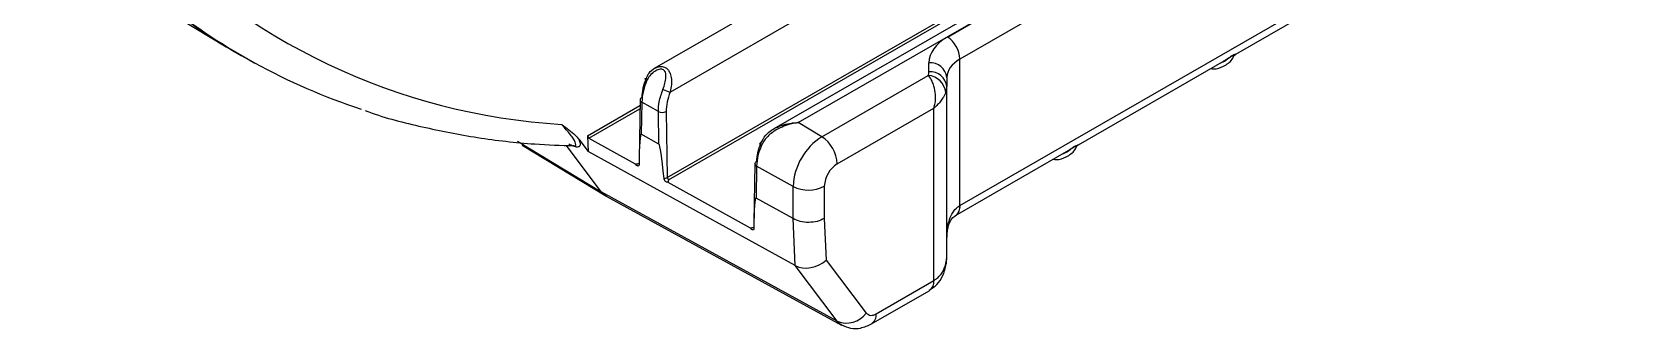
# Model space of a CAD drawing. Extents: x 6 to 134, y 3 to 97.
# Drawn here: x 21.628 to 25.98, y 67.873 to 68.674 of the extents above; entities that cross this region are included whole.
import ezdxf

# ---------------------------------------------------------------- set-up
doc = ezdxf.new("R2010")
doc.units = 0
doc.header["$MEASUREMENT"] = 0
doc.layers.add('OBJECT', color=7, linetype='CONTINUOUS')

msp = doc.modelspace()

# ---------------------------------------------------------------- linework, layer by layer
at = {"layer": 'OBJECT'}
for p, q in [((25.6881, 69.9518), (23.3042, 68.5756)), ((23.3473, 68.5121), (25.754, 69.9015)), ((25.9797, 69.7711), (23.6268, 68.4128)), ((23.6924, 68.4295), (25.9756, 69.7476)), ((23.3394, 68.281), (25.7687, 69.6834)), ((23.3432, 68.2751), (25.772, 69.6772)), ((24.0945, 68.6608), (25.5749, 69.5154)), ((25.609, 69.4558), (24.1286, 68.6012)), ((24.1286, 68.2056), (25.609, 69.0602)), ((21.6765, 68.9221), (22.1509, 68.6345)), ((24.8724, 68.6147), (25.2646, 68.8411)), ((22.2128, 68.5988), (22.2282, 68.5903)), ((24.045, 68.5664), (24.045, 68.5911)), ((24.1286, 68.2056), (24.1286, 68.6012)), ((24.4481, 68.3698), (24.8403, 68.5962)), ((23.7562, 68.3914), (24.0432, 68.5571)), ((24.0934, 68.5515), (24.0934, 68.5268)), ((24.0934, 68.0718), (24.0934, 68.5268)), ((23.1245, 68.3937), (23.266, 68.4754)), ((23.1282, 68.3877), (23.2659, 68.4671)), ((23.2663, 68.4911), (23.2638, 68.3321)), ((23.2708, 68.4846), (23.2695, 68.3981)), ((23.3156, 68.4596), (23.2708, 68.4846)), ((23.317, 68.3717), (23.3156, 68.4596)), ((23.3366, 68.46), (23.3394, 68.281)), ((23.7978, 68.3183), (24.0583, 68.4687)), ((24.0583, 68.0032), (24.0583, 68.4687)), ((23.7562, 68.3914), (23.6924, 68.4295)), ((22.9356, 68.3796), (23.1617, 68.2427)), ((22.9487, 68.3682), (23.1735, 68.2319)), ((23.1617, 68.2427), (23.0675, 68.368)), ((23.0881, 68.3666), (23.0855, 68.3671)), ((23.101, 68.385), (23.1264, 68.3512)), ((23.1245, 68.3937), (23.1264, 68.3512)), ((23.1245, 68.3937), (23.1282, 68.3877)), ((23.1282, 68.3877), (23.2534, 68.3179)), ((23.317, 68.3717), (23.2695, 68.3981)), ((23.6846, 68.0432), (23.1264, 68.3512)), ((24.1161, 68.1782), (24.416, 68.3513)), ((23.3394, 68.281), (23.3432, 68.2751)), ((23.5756, 68.3186), (23.5732, 68.1598)), ((23.5802, 68.3121), (23.5789, 68.2258)), ((23.6787, 68.2572), (23.5802, 68.3121)), ((23.7976, 67.893), (23.1617, 68.2427)), ((23.3414, 68.2688), (23.5628, 68.1454)), ((23.6787, 68.1702), (23.6787, 68.2572)), ((23.7628, 68.2577), (23.7628, 68.1706)), ((23.175, 68.231), (23.8092, 67.8828)), ((23.6787, 68.1702), (23.5789, 68.2258)), ((23.6846, 68.0432), (23.6787, 68.1702)), ((23.7629, 68.1707), (23.7681, 68.0581)), ((23.7976, 67.893), (23.6846, 68.0432)), ((23.7681, 68.0581), (23.8755, 67.9152)), ((23.89, 67.8858), (24.0455, 67.9755)), ((23.9025, 67.9132), (24.0579, 68.003))]:
    msp.add_line(p, q, dxfattribs=at)
at = {"layer": 'OBJECT', "flags": 128}
for points in [[(23.2844, 68.5433), (23.2825, 68.5446), (23.281, 68.5457), (23.2799, 68.5467), (23.2794, 68.5475), (23.2794, 68.5481), (23.28, 68.5485), (23.281, 68.5486), (23.2826, 68.5485)], [(23.5913, 68.3729), (23.5898, 68.373), (23.5887, 68.3729), (23.5882, 68.3726), (23.5882, 68.372), (23.5887, 68.3712), (23.5897, 68.3702), (23.5912, 68.3691), (23.5932, 68.3678)], [(23.175, 68.231), (23.1679, 68.236), (23.1617, 68.2427)], [(24.0906, 68.0432), (24.0907, 68.044), (24.09, 68.0462)], [(23.8092, 67.8827), (23.803, 67.8871), (23.7976, 67.893)]]:
    msp.add_lwpolyline(points, dxfattribs=at)
at = {"layer": 'OBJECT'}
for centre, radius, start, end in [((23.074, 70.1439), 1.7689, 215.1641, 240.8658), ((23.1564, 70.1207), 1.699, 222.4264, 266.5735), ((23.0398, 70.0674), 1.6853, 230.452, 251.8516), ((24.0531, 68.5977), 0.0755, 2.6523, 56.7703), ((24.0488, 68.5463), 0.0449, 6.5596, 94.7777), ((24.0387, 68.5053), 0.052, 6.4243, 84.979), ((24.0488, 68.5217), 0.0449, 6.5596, 94.7777), ((23.3621, 68.5817), 0.0711, 241.281, 257.9928), ((23.2738, 68.4903), 0.00759, 114.5537, 173.9523), ((23.2737, 68.4915), 0.00749, 183.3986, 247.2394), ((23.3258, 68.4808), 0.0235, 244.2624, 297.4849), ((23.8469, 68.2496), 0.1683, 122.6055, 177.3945), ((23.7055, 68.3141), 0.0924, 2.6523, 56.7703), ((23.5832, 68.3178), 0.00759, 114.5537, 173.9523), ((23.3293, 68.2994), 0.021, 274.202, 298.528), ((23.5833, 68.3192), 0.0077, 184.3598, 246.2782), ((23.8389, 68.2542), 0.0761, 122.6055, 177.3945), ((23.7203, 68.3398), 0.0925, 243.2338, 297.3435), ((24.0988, 68.2023), 0.0297, 305.5079, 6.1531), ((24.0991, 68.2024), 0.0297, 305.2194, 6.2238), ((24.0285, 67.9998), 0.0296, 305.0752, 6.237), ((24.0294, 67.9997), 0.0291, 305.3678, 6.9539), ((24.0367, 68.0396), 0.0423, 299.9981, 300.552), ((23.8227, 67.9525), 0.0646, 247.0888, 324.7665), ((23.8901, 67.9286), 0.0197, 222.5931, 308.9972), ((23.873, 67.91), 0.0296, 305.084, 6.2362)]:
    msp.add_arc(centre, radius, start, end, dxfattribs=at)
for centre, major_axis, ratio, start_param, end_param in [((24.214, 68.5894), (0.169, -0.0026), 0.587275, 2.36523, 3.150628), ((24.2134, 68.5498), (0.12, -0.0026), 0.591298, 2.3691, 3.154498), ((23.3445, 68.5398), (0.0536, 0.0897), 0.56722, 1.805393, 2.364237), ((23.974, 68.5672), (0.071, -0.0011), 0.587275, 6.065844, 6.29222), ((23.4097, 68.5022), (0.0503, 0.0903), 0.587367, 1.78206, 2.34738), ((23.9734, 68.5275), (0.12, -0.0011), 0.583219, 6.062079, 6.288456), ((23.2763, 68.1726), (-0.0071, 0.2256), 0.046968, 6.255055, 7.163779), ((23.331, 68.1422), (-0.0143, 0.2296), 0.045213, 5.34527, 6.254183), ((23.6486, 68.3643), (0.0497, 0.0832), 0.56722, 1.799088, 2.364237), ((23.5857, 68.0003), (-0.0071, 0.2256), 0.046968, 6.255055, 7.164649), ((24.2134, 68.1592), (0.12, 0.0027), 0.561983, 2.343776, 2.346554), ((23.9734, 68.0363), (0.1062, 0.0794), 0.70338, 5.558875, 5.799294), ((23.7257, 68.0826), (0.0577, 0.0208), 0.71208, 3.700774, 5.254117)]:
    msp.add_ellipse(centre, major_axis=major_axis, ratio=ratio, start_param=start_param, end_param=end_param, dxfattribs=at)
for points, knots in [([(24.8043, 68.5754), (24.8071, 68.575), (24.8191, 68.5734), (24.8404, 68.5813), (24.8603, 68.5952), (24.8662, 68.608), (24.868, 68.6119)], [0, 0, 0, 0, 0.108876, 0.462046, 0.837535, 1, 1, 1, 1]), ([(24.869, 68.6115), (24.869, 68.6115), (24.8702, 68.6107), (24.8692, 68.6117), (24.8663, 68.6114), (24.8632, 68.6103), (24.8596, 68.6082), (24.8567, 68.606), (24.8531, 68.6034), (24.8458, 68.598), (24.8374, 68.5918), (24.8302, 68.5899), (24.8288, 68.5896)], [0, 0, 0, 0, 0.006196, 0.262685, 0.374459, 0.432623, 0.490451, 0.568539, 0.578114, 0.666634, 0.936363, 1, 1, 1, 1]), ([(24.8401, 68.5966), (24.8428, 68.5981), (24.8477, 68.6007), (24.8544, 68.6056), (24.8598, 68.6093), (24.8642, 68.6118), (24.8679, 68.6136), (24.8713, 68.6144), (24.8719, 68.6149), (24.8722, 68.6151)], [0, 0, 0, 0, 0.177074, 0.310179, 0.449334, 0.544424, 0.637993, 0.808158, 1, 1, 1, 1]), ([(23.2844, 68.5433), (23.2809, 68.5341), (23.2731, 68.5138), (23.2717, 68.4949), (23.2708, 68.4846)], [0, 0, 0, 0, 0.454597, 1, 1, 1, 1]), ([(23.2826, 68.5485), (23.2849, 68.5538), (23.2899, 68.5653), (23.3036, 68.5764), (23.3175, 68.5813), (23.3281, 68.581), (23.3357, 68.578), (23.3418, 68.5728), (23.3471, 68.5641), (23.3507, 68.5504), (23.3515, 68.5318), (23.3487, 68.5188), (23.3473, 68.5121)], [0, 0, 0, 0, 0.120902, 0.2638725, 0.3729643, 0.4472549, 0.50692, 0.5665202, 0.6367962, 0.7351216, 0.8637188, 1, 1, 1, 1]), ([(23.3279, 68.5193), (23.3299, 68.5248), (23.3336, 68.5355), (23.336, 68.5504), (23.3359, 68.5614), (23.3335, 68.5683), (23.3296, 68.5723), (23.324, 68.574), (23.3155, 68.573), (23.3039, 68.5676), (23.292, 68.5576), (23.2868, 68.5478), (23.2844, 68.5433)], [0, 0, 0, 0, 0.145128, 0.280767, 0.378366, 0.442216, 0.492856, 0.543523, 0.6111, 0.720063, 0.871584, 1, 1, 1, 1]), ([(24.0583, 68.4687), (24.0583, 68.4688), (24.0591, 68.4712), (24.0603, 68.4755), (24.0627, 68.4874), (24.0635, 68.5056), (24.0597, 68.5262), (24.0529, 68.5439), (24.0471, 68.5529), (24.0433, 68.557), (24.0432, 68.5571)], [0, 0, 0, 0, 0.0036087, 0.0783924, 0.13817, 0.3744676, 0.6109825, 0.7652664, 0.9930704, 1, 1, 1, 1]), ([(23.3156, 68.4596), (23.316, 68.4683), (23.3168, 68.4873), (23.324, 68.508), (23.3279, 68.5193)], [0, 0, 0, 0, 0.45363, 1, 1, 1, 1]), ([(24.0904, 68.5111), (24.0903, 68.511), (24.0894, 68.5087), (24.0872, 68.5038), (24.0823, 68.4953), (24.0754, 68.4858), (24.0681, 68.4777), (24.0627, 68.4726), (24.0604, 68.4705), (24.0592, 68.4695), (24.0587, 68.4691), (24.0585, 68.4689), (24.0584, 68.4688), (24.0583, 68.4687)], [0, 0, 0, 0, 0.005733, 0.179954, 0.35689, 0.591368, 0.830216, 0.91542, 0.964639, 0.985154, 0.992068, 0.993601, 1, 1, 1, 1]), ([(22.5251, 68.4619), (22.5284, 68.4607), (22.5779, 68.4423), (22.6787, 68.417), (22.8276, 68.3875), (22.9646, 68.3714), (23.0529, 68.3683), (23.0884, 68.367)], [0, 0, 0, 0, 0.0188802, 0.2852923, 0.5521393, 0.819546, 1, 1, 1, 1]), ([(23.0548, 68.4247), (23.055, 68.4246), (23.0615, 68.4199), (23.0743, 68.4105), (23.0901, 68.398), (23.0982, 68.3884), (23.101, 68.385)], [0, 0, 0, 0, 0.00778, 0.399265, 0.791199, 1, 1, 1, 1]), ([(23.0884, 68.3666), (23.0884, 68.3666), (23.0927, 68.3655), (23.0937, 68.371), (23.0893, 68.3818), (23.0759, 68.4007), (23.0634, 68.415), (23.0548, 68.4247)], [0, 0, 0, 0, 0.002373, 0.170517, 0.479394, 0.645488, 1, 1, 1, 1]), ([(23.5913, 68.3729), (23.5954, 68.3809), (23.6043, 68.3986), (23.6339, 68.4189), (23.6632, 68.4273), (23.6834, 68.4292), (23.6891, 68.4294), (23.6914, 68.4295), (23.6922, 68.4295), (23.6924, 68.4295)], [0, 0, 0, 0, 0.222919, 0.491998, 0.859915, 0.946419, 0.979322, 0.996879, 1, 1, 1, 1]), ([(23.6924, 68.4295), (23.6922, 68.4295), (23.6912, 68.4293), (23.6856, 68.4285), (23.6728, 68.426), (23.6538, 68.4201), (23.6302, 68.4088), (23.6073, 68.3923), (23.5975, 68.3754), (23.5932, 68.3678)], [0, 0, 0, 0, 0.003425, 0.026359, 0.142107, 0.326389, 0.515736, 0.784045, 1, 1, 1, 1]), ([(23.101, 68.385), (23.103, 68.3792), (23.1054, 68.3721), (23.1033, 68.3653), (23.099, 68.3625), (23.0879, 68.3645), (23.0782, 68.3694), (23.0739, 68.3716)], [0, 0, 0, 0, 0.369966, 0.44737, 0.697694, 0.863513, 1, 1, 1, 1]), ([(23.5932, 68.3678), (23.5896, 68.3586), (23.5823, 68.3393), (23.5809, 68.3214), (23.5802, 68.3121)], [0, 0, 0, 0, 0.4802279, 1, 1, 1, 1]), ([(24.38, 68.3305), (24.3829, 68.3301), (24.3948, 68.3284), (24.4162, 68.3364), (24.4361, 68.3503), (24.442, 68.3631), (24.4437, 68.3669)], [0, 0, 0, 0, 0.108876, 0.462046, 0.837535, 1, 1, 1, 1]), ([(24.4158, 68.3517), (24.4186, 68.3532), (24.4235, 68.3558), (24.4301, 68.3607), (24.4356, 68.3644), (24.4399, 68.3669), (24.4437, 68.3686), (24.4471, 68.3695), (24.4476, 68.3699), (24.4479, 68.3702)], [0, 0, 0, 0, 0.177074, 0.310179, 0.449334, 0.544424, 0.637993, 0.808158, 1, 1, 1, 1]), ([(24.4447, 68.3666), (24.4447, 68.3666), (24.446, 68.3658), (24.445, 68.3668), (24.442, 68.3665), (24.4389, 68.3653), (24.4354, 68.3633), (24.4324, 68.3611), (24.4289, 68.3585), (24.4215, 68.353), (24.4132, 68.3469), (24.4059, 68.345), (24.4045, 68.3446)], [0, 0, 0, 0, 0.006196, 0.262685, 0.374459, 0.432623, 0.490451, 0.568539, 0.578114, 0.666634, 0.936363, 1, 1, 1, 1]), ([(23.2534, 68.3179), (23.2552, 68.318), (23.2579, 68.3181), (23.2614, 68.3187), (23.2632, 68.319), (23.2641, 68.3191), (23.2641, 68.3191)], [0, 0, 0, 0, 0.488199, 0.736891, 0.985941, 1, 1, 1, 1]), ([(23.2636, 68.316), (23.2635, 68.3153), (23.2634, 68.314), (23.2624, 68.3127), (23.2609, 68.3122), (23.259, 68.3125), (23.257, 68.3137), (23.255, 68.3155), (23.254, 68.3171), (23.2534, 68.3179)], [0, 0, 0, 0, 0.14236, 0.28473, 0.427147, 0.569114, 0.710712, 0.852168, 1, 1, 1, 1]), ([(23.3414, 68.2688), (23.3409, 68.2686), (23.34, 68.2681), (23.3382, 68.2684), (23.3362, 68.2695), (23.3342, 68.2713), (23.3326, 68.2735), (23.3313, 68.276), (23.331, 68.2776), (23.3309, 68.2785)], [0, 0, 0, 0, 0.141705, 0.283422, 0.425053, 0.566519, 0.708102, 0.850035, 1, 1, 1, 1]), ([(23.3432, 68.2751), (23.3431, 68.275), (23.3429, 68.2745), (23.3425, 68.2735), (23.3417, 68.2714), (23.3415, 68.2699), (23.3414, 68.2688)], [0, 0, 0, 0, 0.014064, 0.26311, 0.511796, 1, 1, 1, 1]), ([(24.0934, 68.1191), (24.094, 68.1313), (24.0952, 68.155), (24.1059, 68.1839), (24.1187, 68.1994), (24.1265, 68.2043), (24.1283, 68.2055)], [0, 0, 0, 0, 0.355545, 0.685158, 0.924561, 1, 1, 1, 1]), ([(24.0937, 68.1189), (24.0941, 68.1283), (24.0949, 68.1468), (24.1041, 68.1676), (24.1108, 68.1756), (24.1156, 68.1777), (24.1161, 68.1779)], [0, 0, 0, 0, 0.3273371, 0.6449387, 0.962968, 1, 1, 1, 1]), ([(23.5628, 68.1454), (23.5646, 68.1455), (23.5673, 68.1457), (23.5707, 68.1462), (23.5725, 68.1465), (23.5735, 68.1466), (23.5735, 68.1466)], [0, 0, 0, 0, 0.488214, 0.73689, 0.985923, 1, 1, 1, 1]), ([(23.573, 68.1435), (23.5729, 68.1428), (23.5728, 68.1415), (23.5717, 68.1402), (23.5702, 68.1397), (23.5684, 68.1401), (23.5664, 68.1412), (23.5644, 68.143), (23.5633, 68.1446), (23.5628, 68.1454)], [0, 0, 0, 0, 0.142396, 0.284802, 0.427255, 0.56926, 0.710896, 0.85239, 1, 1, 1, 1]), ([(24.0906, 68.0432), (24.091, 68.0456), (24.0928, 68.055), (24.0931, 68.0646), (24.0934, 68.0718)], [0, 0, 0, 0, 0.24767, 1, 1, 1, 1]), ([(24.0457, 67.9768), (24.0531, 67.9815), (24.0683, 67.9914), (24.0828, 68.0154), (24.089, 68.0335), (24.0906, 68.043), (24.0906, 68.0433)], [0, 0, 0, 0, 0.313953, 0.6532, 0.991239, 1, 1, 1, 1]), ([(24.0583, 68.0032), (24.0605, 68.0046), (24.0662, 68.0082), (24.0741, 68.0155), (24.0811, 68.0248), (24.0866, 68.0351), (24.0888, 68.0425), (24.09, 68.0462)], [0, 0, 0, 0, 0.1451798, 0.3671583, 0.5941562, 0.7952852, 1, 1, 1, 1]), ([(23.8095, 67.8833), (23.8175, 67.8797), (23.8336, 67.8724), (23.8627, 67.8732), (23.8804, 67.8814), (23.89, 67.8858)], [0, 0, 0, 0, 0.307501, 0.622771, 1, 1, 1, 1])]:
    msp.add_open_spline(points, degree=3, knots=knots, dxfattribs=at)
msp.add_open_spline([(23.7628, 68.1706), (23.7567, 68.1677), (23.7444, 68.1618), (23.7209, 68.1592), (23.6973, 68.1615), (23.6849, 68.1673), (23.6787, 68.1702)], degree=3, dxfattribs=at)

doc.saveas('drawing.dxf')
